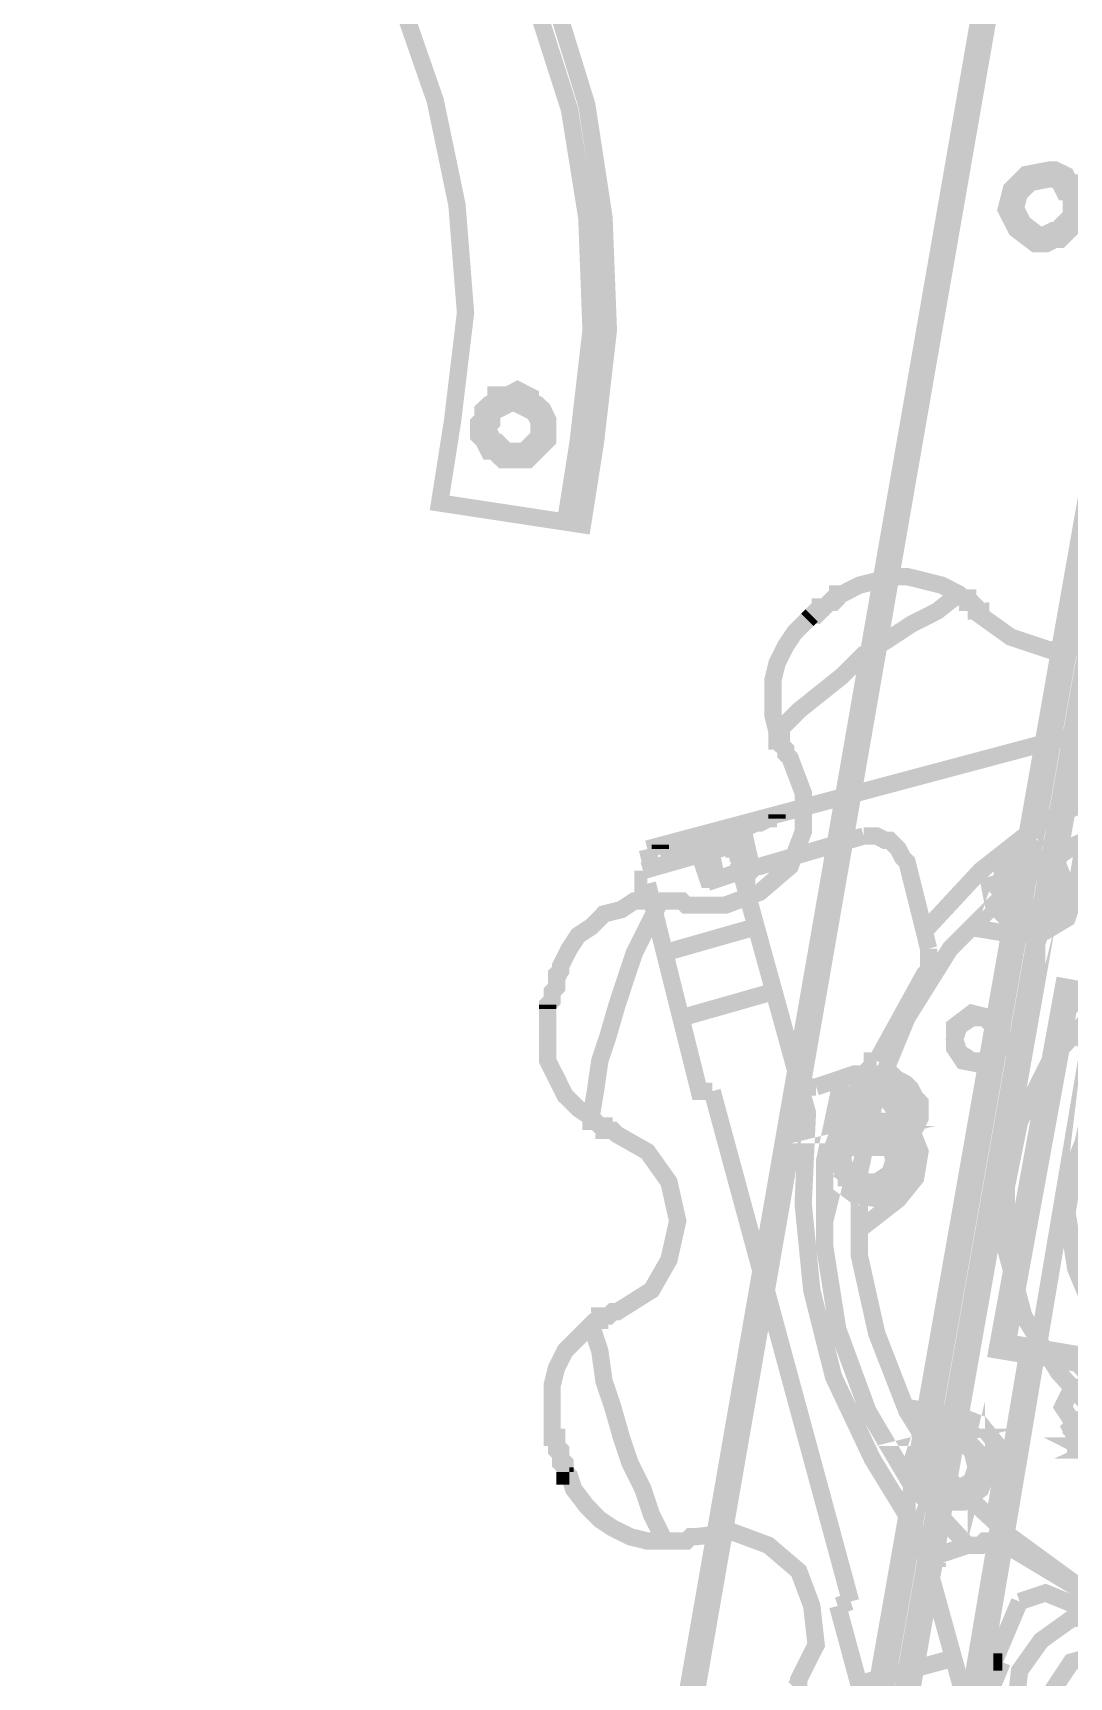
# Model space of a CAD drawing. Extents: x 0.1 to 11.6, y 0.3 to 16.2.
# Drawn here: x 9.575 to 9.974, y 6.711 to 7.345 of the extents above; entities that cross this region are included whole.
import ezdxf

# ---------------------------------------------------------------- set-up
doc = ezdxf.new("R2010")
doc.units = 0
doc.header["$MEASUREMENT"] = 0

msp = doc.modelspace()

# ---------------------------------------------------------------- linework, layer by layer
at = {"color": 0}
for points, const_width in [([(9.57835, 7.49164), (9.60667, 7.47499), (9.63997, 7.45167), (9.66997, 7.42503), (9.69667, 7.39165), (9.71669, 7.35667), (9.72999, 7.31836), (9.73833, 7.27832), (9.74164, 7.23665), (9.73665, 7.19499), (9.73167, 7.16336), (9.78668, 7.155), (9.79167, 7.18668), (9.79665, 7.22999), (9.79497, 7.27333), (9.78836, 7.31668), (9.77501, 7.36003), (9.75667, 7.39833), (9.73167, 7.43668), (9.70335, 7.47), (9.66997, 7.49832), (9.63499, 7.52333), (9.60667, 7.53999), (9.60167, 7.54167)], 0.00667), ([(9.59831, 7.53668), (9.60335, 7.53331), (9.60835, 7.53), (9.63167, 7.51833), (9.66667, 7.49333), (9.69835, 7.465), (9.72667, 7.43164), (9.75, 7.39665), (9.76833, 7.35667), (9.78168, 7.315), (9.78836, 7.27333), (9.78999, 7.22999), (9.785, 7.18668), (9.78, 7.155)], 0.00667), ([(9.94667, 7.38167), (9.80501, 6.56836), (9.81999, 6.54665), (9.87169, 6.53668)], 0.01), ([(10.0183, 7.36833), (9.87169, 6.53668), (9.88167, 6.535), (10.0283, 7.36664)], 0.01), ([(9.96332, 7.26497), (9.965, 7.26497), (9.96669, 7.26497), (9.97, 7.26665), (9.97168, 7.26665), (9.97331, 7.27001), (9.97499, 7.27165), (9.97667, 7.27832), (9.97331, 7.285), (9.96669, 7.28999)], 0.00667), ([(10.28, 7.15668), (10.28, 7.155), (9.81168, 7.03)], 0.00667), ([(9.97999, 7.10835), (9.96669, 7.10667), (9.95167, 7.11165), (9.94, 7.12001), (9.94, 7.12169), (9.93832, 7.12169), (9.93832, 7.12332), (9.93668, 7.125), (9.935, 7.125), (9.935, 7.12668), (9.93332, 7.12668), (9.93164, 7.12831), (9.92503, 7.13167), (9.91835, 7.13336), (9.91168, 7.13499), (9.90668, 7.13499), (9.90001, 7.13336), (9.89333, 7.13167), (9.88667, 7.12831), (9.88499, 7.12831), (9.88336, 7.12668), (9.88167, 7.125), (9.87999, 7.12332), (9.87831, 7.12169), (9.87668, 7.12169), (9.875, 7.12001), (9.87332, 7.11833), (9.86833, 7.11333), (9.86501, 7.10835), (9.86165, 7.10167), (9.86003, 7.095), (9.86003, 7.08832), (9.86003, 7.08165), (9.86165, 7.07497), (9.86165, 7.07335), (9.86165, 7.07167), (9.86333, 7.07167), (9.86333, 7.06999), (9.86501, 7.06836), (9.86501, 7.06668), (9.86664, 7.065), (9.87169, 7.05165), (9.87169, 7.03668), (9.86664, 7.02333), (9.85499, 7.01335), (9.84169, 7.00836), (9.82667, 7.00836), (9.82497, 7.00999), (9.82335, 7.00999), (9.82167, 7.00999), (9.81999, 7.00999), (9.81836, 7.00999), (9.81668, 7.00999), (9.80664, 7.00999), (9.80165, 7.00667), (9.79497, 7.00499), (9.78999, 7), (9.785, 6.99669), (9.78168, 6.99164), (9.77832, 6.98503), (9.77832, 6.98335), (9.77669, 6.97999), (9.77669, 6.97835), (9.77669, 6.97667), (9.77501, 6.97499), (9.77501, 6.97168), (9.77333, 6.97), (9.77333, 6.96832), (9.77333, 6.96164), (9.77333, 6.95503), (9.77333, 6.94835), (9.77669, 6.94168), (9.78, 6.935), (9.785, 6.93001), (9.78999, 6.92665), (9.78999, 6.92503), (9.79167, 6.92503), (9.79335, 6.92333), (9.79497, 6.92333), (9.79497, 6.92165), (9.79665, 6.92165), (9.79833, 6.92165), (9.80003, 6.91997), (9.81168, 6.91336), (9.81999, 6.90169), (9.82335, 6.88667), (9.81999, 6.87169), (9.81332, 6.86003), (9.80003, 6.85167), (9.79833, 6.85167), (9.79665, 6.84999), (9.79497, 6.84999), (9.79335, 6.84999), (9.79335, 6.84831), (9.79167, 6.84831), (9.78999, 6.84668), (9.785, 6.84169), (9.78, 6.83664), (9.77669, 6.83003), (9.77501, 6.82335), (9.77501, 6.81836), (9.77501, 6.81168), (9.77501, 6.80501), (9.77669, 6.80165), (9.77669, 6.80003), (9.77669, 6.79833), (9.77832, 6.79665), (9.77832, 6.79335), (9.78, 6.79167), (9.78, 6.78999), (9.78168, 6.78836), (9.78331, 6.78331), (9.78836, 6.77669), (9.79335, 6.77165), (9.79833, 6.76833), (9.80501, 6.76497), (9.81168, 6.76335), (9.81836, 6.76335), (9.81999, 6.76335), (9.82167, 6.76335), (9.82335, 6.76335), (9.82497, 6.76335), (9.82667, 6.76335), (9.82835, 6.76497), (9.83003, 6.76497), (9.845, 6.76665), (9.85835, 6.76167), (9.87001, 6.75168), (9.875, 6.73833), (9.87668, 6.72331), (9.87001, 6.71001), (9.87001, 6.70833), (9.86833, 6.70665)], 0.00667), ([(9.93164, 7.12831), (9.92333, 7.12169), (9.91336, 7.11664), (9.90332, 7.11003), (9.89501, 7.10499), (9.88667, 7.09668), (9.87831, 7.09), (9.87001, 7.08333), (9.86165, 7.07497)], 0.00667), ([(9.88667, 7.12831), (9.88499, 7.12831), (9.88499, 7.12668), (9.88336, 7.125), (9.88167, 7.125), (9.87999, 7.12332), (9.87831, 7.12332), (9.87831, 7.12169), (9.87668, 7.12001), (9.875, 7.12001)], 0.00667), ([(9.87332, 7.11833), (9.875, 7.12001)], 0.00667), ([(9.99164, 7.05333), (9.96332, 7.03999), (9.94, 7.02165), (9.91835, 6.99832), (9.91997, 6.99164)], 0.00667), ([(9.86165, 7.04167), (9.86165, 7.04335)], 0.00667), ([(10.0067, 7.04497), (9.97667, 7.03168), (9.95167, 7.01497), (9.92833, 6.99164), (9.91168, 6.965), (9.90001, 6.93668), (9.89333, 6.905), (9.89333, 6.87332), (9.90001, 6.84332), (9.91168, 6.81332), (9.92833, 6.78668), (9.95167, 6.76497), (9.97667, 6.74669), (10.0067, 6.73503)], 0.00667), ([(9.81668, 7.03), (9.81836, 7.03), (9.82167, 7.03168), (9.82335, 7.03168), (9.82497, 7.03168), (9.82835, 7.03331), (9.83165, 7.03331), (9.83501, 7.035), (9.84, 7.03668)], 0.00667), ([(9.84, 7.03668), (9.84332, 7.03668), (9.84668, 7.03836), (9.84999, 7.03836), (9.85335, 7.03999), (9.85499, 7.03999), (9.85835, 7.04167), (9.86003, 7.04167), (9.86165, 7.04167)], 0.00667), ([(9.85167, 7.02333), (9.84831, 7.02165), (9.84332, 7.03668)], 0.00667), ([(9.85167, 7.02333), (9.84831, 7.03836)], 0.00667), ([(9.81, 7.02165), (9.845, 7.03168)], 0.00667), ([(9.81168, 7.03), (9.81332, 7.02333)], 0.00667), ([(9.81668, 7.03168), (9.81668, 7.03)], 0.00667), ([(9.83003, 7.03331), (9.83501, 7.01833), (9.83832, 7.01833)], 0.00667), ([(9.84831, 7.02165), (9.83832, 7.01833), (9.83501, 7.035)], 0.00667), ([(9.84668, 7.02501), (9.84668, 7.02669), (9.84668, 7.02832), (9.84668, 7.03), (9.845, 7.03), (9.845, 7.03168)], 0.00667), ([(9.84999, 7.01497), (9.84999, 7.01665), (9.84999, 7.01833), (9.84999, 7.02001), (9.85167, 7.02165), (9.85335, 7.02333), (9.85499, 7.02333), (9.89501, 7.035)], 0.00667), ([(9.91835, 6.99832), (9.91168, 7.02501), (9.91, 7.02669), (9.90831, 7.03), (9.90668, 7.03168), (9.905, 7.03331), (9.90332, 7.03331), (9.90001, 7.035), (9.89833, 7.035), (9.89501, 7.035)], 0.00667), ([(9.97999, 7.03331), (9.97667, 7.01335), (9.97331, 7.00331), (9.965, 6.99832), (9.95503, 6.99669), (9.935, 7)], 0.00667), ([(9.94997, 7.02501), (9.95503, 7.02669), (9.95335, 7.02501), (9.95167, 7.02501), (9.94997, 7.02333), (9.94997, 7.02165), (9.94835, 7.02165), (9.94835, 7.02001), (9.94835, 7.01833)], 0.00667), ([(9.96164, 7.02832), (9.965, 7.02333), (9.965, 7.02501), (9.96332, 7.02501), (9.96164, 7.02501), (9.96001, 7.02669), (9.95833, 7.02669), (9.95665, 7.02669), (9.95503, 7.02669)], 0.00667), ([(9.97, 7.01833), (9.96832, 7.01335), (9.96832, 7.01497), (9.96832, 7.01665), (9.96832, 7.01833), (9.96832, 7.02001), (9.96669, 7.02165), (9.965, 7.02333)], 0.00667), ([(9.94336, 6.66835), (9.91667, 6.76497), (9.89833, 6.79497), (9.88336, 6.82667), (9.875, 6.86003), (9.87169, 6.89333), (9.87332, 6.92833), (9.84668, 7.02501)], 0.00667), ([(9.94667, 7.01335), (9.94835, 7.01833), (9.94667, 7.01665), (9.94667, 7.01497), (9.94835, 7.01335), (9.94835, 7.01167), (9.94835, 7.00999), (9.94997, 7.00999), (9.94997, 7.00836)], 0.00667), ([(9.94997, 7.02501), (9.94835, 7.01833)], 0.00667), ([(9.96164, 7.02832), (9.95503, 7.02669)], 0.00667), ([(9.81168, 7.01665), (9.81, 7.01665), (9.81, 7.01833), (9.81, 7.02001), (9.81, 7.02165)], 0.00667), ([(9.97, 7.01833), (9.965, 7.02333)], 0.00667), ([(9.81168, 7.01665), (9.83165, 6.93668), (9.83664, 6.93668)], 0.00667), ([(9.94667, 7.01335), (9.94997, 7.00836)], 0.00667), ([(9.81668, 7.00999), (9.81168, 7), (9.80669, 6.99001), (9.80333, 6.97999), (9.80003, 6.97), (9.79665, 6.95833), (9.79335, 6.94835), (9.79167, 6.93668), (9.78999, 6.92665)], 0.00667), ([(9.95503, 7.00331), (9.94997, 7.00836), (9.95167, 7.00667), (9.95335, 7.00667), (9.95503, 7.00499), (9.95665, 7.00499), (9.95833, 7.00499), (9.96001, 7.00499)], 0.00667), ([(9.96001, 7.00499), (9.95503, 7.00331)], 0.00667), ([(9.85335, 7), (9.81836, 6.99001)], 0.00667), ([(9.91997, 6.99164), (9.91997, 6.99001), (9.91997, 6.98833), (9.91997, 6.98665), (9.91997, 6.98503), (9.91997, 6.98335), (9.91835, 6.98167), (9.90001, 6.94835)], 0.00667), ([(9.77832, 6.98503), (9.77832, 6.98335), (9.77669, 6.98167), (9.77669, 6.97999), (9.77669, 6.97835), (9.77669, 6.97667), (9.77501, 6.97499), (9.77501, 6.97331), (9.77501, 6.97168), (9.77333, 6.97)], 0.00667), ([(9.82497, 6.965), (9.86003, 6.97499)], 0.00667), ([(9.99164, 6.97168), (9.97331, 6.97499), (9.94835, 6.83832), (9.97835, 6.83333), (9.99333, 6.81668)], 0.01), ([(9.77333, 6.96832), (9.77333, 6.97)], 0.00667), ([(9.98335, 6.96669), (9.96669, 6.94835), (9.95503, 6.92503), (9.94997, 6.90001), (9.94997, 6.875), (9.95665, 6.84999), (9.97, 6.82835), (9.98665, 6.81)], 0.00667), ([(9.90001, 6.94835), (9.89833, 6.94835), (9.89833, 6.94667), (9.89665, 6.94499), (9.89501, 6.94336), (9.89333, 6.94336), (9.89165, 6.94336), (9.88667, 6.94168), (9.87999, 6.91), (9.87999, 6.87668), (9.88499, 6.845), (9.89665, 6.81332), (9.91336, 6.785), (9.935, 6.76167)], 0.00667), ([(9.86833, 6.94336), (9.87001, 6.94168), (9.87169, 6.94), (9.87332, 6.93832), (9.875, 6.93832), (9.87668, 6.93832)], 0.00667), ([(9.88667, 6.94168), (9.87668, 6.93832)], 0.00667), ([(9.88997, 6.74001), (9.83664, 6.93668)], 0.00667), ([(9.88499, 6.90668), (9.88667, 6.91336), (9.88667, 6.91168), (9.88667, 6.91), (9.88667, 6.90831), (9.88667, 6.90668), (9.88835, 6.905), (9.88835, 6.90332), (9.88997, 6.90332)], 0.00667), ([(9.90001, 6.93832), (9.91336, 6.92165), (9.91667, 6.91336), (9.91499, 6.90332), (9.90831, 6.89501), (9.89333, 6.88336)], 0.00667), ([(9.90169, 6.91499), (9.90332, 6.91499), (9.905, 6.91499), (9.90831, 6.91667), (9.91, 6.91835), (9.91168, 6.91997), (9.91336, 6.92165), (9.91499, 6.92833), (9.91168, 6.93668), (9.905, 6.94)], 0.00667), ([(9.98503, 6.93001), (9.97667, 6.91), (9.97331, 6.88997), (9.97667, 6.86833), (9.98503, 6.84831)], 0.00667), ([(9.88835, 6.91835), (9.89501, 6.91997), (9.89333, 6.91997), (9.89165, 6.91997), (9.88997, 6.91835), (9.88835, 6.91667), (9.88835, 6.91499), (9.88667, 6.91499), (9.88667, 6.91336)], 0.00667), ([(9.88835, 6.91835), (9.88667, 6.91336)], 0.00667), ([(9.90001, 6.92165), (9.905, 6.91835), (9.90332, 6.91835), (9.90169, 6.91997), (9.90001, 6.91997), (9.89833, 6.92165), (9.89665, 6.92165), (9.89501, 6.92165), (9.89501, 6.91997)], 0.00667), ([(9.90001, 6.92165), (9.89501, 6.91997)], 0.00667), ([(9.90831, 6.91336), (9.90668, 6.90831), (9.90831, 6.90831), (9.90831, 6.91), (9.90831, 6.91168), (9.90668, 6.91336), (9.90668, 6.91499), (9.905, 6.91667), (9.905, 6.91835)], 0.00667), ([(9.90831, 6.91336), (9.905, 6.91835)], 0.00667), ([(9.89333, 6.89833), (9.88997, 6.90332), (9.88997, 6.90169), (9.89165, 6.90169), (9.89333, 6.90001), (9.89501, 6.90001), (9.89665, 6.90001), (9.89833, 6.90001), (9.90001, 6.90001)], 0.00667), ([(9.88499, 6.90668), (9.88997, 6.90332)], 0.00667), ([(9.89333, 6.89833), (9.90001, 6.90001), (9.90169, 6.90001), (9.90169, 6.90169), (9.90332, 6.90169), (9.905, 6.90332), (9.90668, 6.905), (9.90668, 6.90668), (9.90668, 6.90831)], 0.00667), ([(9.90001, 6.90001), (9.905, 6.90169), (9.90668, 6.90831)], 0.00667), ([(9.78999, 6.84668), (9.79335, 6.83664), (9.79497, 6.82497), (9.79833, 6.815), (9.80165, 6.80333), (9.80501, 6.79335), (9.81, 6.78331), (9.81332, 6.77333), (9.81836, 6.76335)], 0.00667), ([(9.90001, 6.64165), (9.92665, 6.63835), (9.96001, 6.83664)], 0.01), ([(9.91, 6.815), (9.93164, 6.81168), (9.94, 6.80832), (9.94667, 6.80003), (9.94835, 6.78999), (9.94499, 6.77001)], 0.00667), ([(9.98503, 6.81668), (9.98335, 6.81836), (9.98503, 6.81836), (9.97835, 6.81), (9.97835, 6.80832), (9.97667, 6.80664), (9.97835, 6.80333), (9.97835, 6.80165), (9.97835, 6.80003), (9.97999, 6.80003)], 0.01), ([(9.91667, 6.78999), (9.91835, 6.79497), (9.91835, 6.79335), (9.91835, 6.79167), (9.91835, 6.78999), (9.91835, 6.78836), (9.91997, 6.78836), (9.91997, 6.78668), (9.92165, 6.785)], 0.00667), ([(9.94, 6.79665), (9.93832, 6.78999), (9.93832, 6.79167), (9.93832, 6.79335), (9.93832, 6.79497), (9.93832, 6.79665), (9.93832, 6.79833), (9.93668, 6.80003)], 0.00667), ([(9.77501, 6.80501), (9.77501, 6.80333), (9.77669, 6.80333), (9.77669, 6.80165), (9.77669, 6.80003), (9.77832, 6.79833), (9.77832, 6.79665), (9.77832, 6.79497), (9.78, 6.79335), (9.78, 6.79167), (9.78, 6.78999)], 0.00667), ([(9.91997, 6.80165), (9.92665, 6.80333), (9.92503, 6.80333), (9.92333, 6.80165), (9.92165, 6.80165), (9.92165, 6.80003), (9.91997, 6.80003), (9.91997, 6.79833), (9.91835, 6.79665), (9.91835, 6.79497)], 0.00667), ([(9.93164, 6.80501), (9.93668, 6.80003), (9.935, 6.80165), (9.93332, 6.80165), (9.93332, 6.80333), (9.93164, 6.80333), (9.93001, 6.80333), (9.92833, 6.80333), (9.92665, 6.80333), (9.92503, 6.80333)], 0.00667), ([(9.93164, 6.80501), (9.92665, 6.80333)], 0.00667), ([(9.99333, 6.80165), (9.99001, 6.80003), (9.99164, 6.80003), (9.99333, 6.80003), (9.99333, 6.80165), (9.99501, 6.80165), (9.99669, 6.80165)], 0.01), ([(9.91997, 6.80165), (9.91835, 6.79497)], 0.00667), ([(9.94, 6.79665), (9.93668, 6.80003)], 0.00667), ([(9.98503, 6.80003), (9.98335, 6.80003), (9.98503, 6.79833)], 0.01), ([(9.78168, 6.78836), (9.78, 6.78836), (9.78, 6.78999)], 0.00667), ([(9.91667, 6.78999), (9.92165, 6.785)], 0.00667), ([(9.92503, 6.78168), (9.93164, 6.78331), (9.93332, 6.78331), (9.935, 6.785), (9.93668, 6.785), (9.93668, 6.78668), (9.93832, 6.78836), (9.93832, 6.78999)], 0.00667), ([(9.93164, 6.78331), (9.93668, 6.785), (9.93832, 6.78999)], 0.00667), ([(9.92503, 6.78168), (9.92165, 6.785), (9.92333, 6.78331), (9.92503, 6.78331), (9.92665, 6.78331), (9.92833, 6.78168), (9.93001, 6.78331), (9.93164, 6.78331)], 0.00667), ([(9.91997, 6.75), (9.91997, 6.75168), (9.91997, 6.75331), (9.91997, 6.75499), (9.92165, 6.75499), (9.92165, 6.75667), (9.92333, 6.75667), (9.92333, 6.75836), (9.92503, 6.75836), (9.935, 6.76167), (9.94, 6.76167), (9.94168, 6.76335), (9.94336, 6.76335), (9.94499, 6.76335), (9.94667, 6.76335), (9.94667, 6.76167), (9.94835, 6.76167), (9.94997, 6.76167), (9.98335, 6.74164)], 0.00667), ([(9.88499, 6.73833), (9.88997, 6.74001)], 0.00667), ([(9.95503, 6.74001), (9.92333, 6.66499)], 0.00667), ([(10.19, 6.65169), (9.965, 6.74333), (9.95503, 6.74001)], 0.00667), ([(9.90668, 6.65831), (9.88499, 6.73833)], 0.00667), ([(9.93001, 6.71832), (9.89333, 6.70833)], 0.00667), ([(9.94835, 6.71669), (9.92503, 6.66)], 0.00667), ([(9.94499, 6.71669), (9.94835, 6.71669)], 0.00667)]:
    msp.add_lwpolyline(points, dxfattribs=dict(at, const_width=const_width))
for points, const_width in [([(9.96669, 7.28999), (9.96832, 7.28999), (9.97168, 7.28836), (9.97331, 7.285), (9.97499, 7.285), (9.97667, 7.28168), (9.97667, 7.27832), (9.97667, 7.27501), (9.97667, 7.27333), (9.97499, 7.27165), (9.97168, 7.26833), (9.97, 7.26665), (9.96832, 7.26665), (9.965, 7.26497), (9.96164, 7.26497), (9.95503, 7.27001), (9.95167, 7.27669), (9.95335, 7.28331), (9.95833, 7.28836), (9.96669, 7.28999)], 0.01), ([(9.77001, 7.18668), (9.77165, 7.18832), (9.77165, 7.19168), (9.77165, 7.19499), (9.77001, 7.19835), (9.76833, 7.19997), (9.76497, 7.20167), (9.76497, 7.20335), (9.76167, 7.20503), (9.75836, 7.20335), (9.75499, 7.20335), (9.75499, 7.20167), (9.75168, 7.19997), (9.75, 7.19835), (9.75, 7.19499), (9.74832, 7.19336), (9.74832, 7.19), (9.75, 7.18832), (9.75168, 7.185), (9.75331, 7.185), (9.75499, 7.18332), (9.75667, 7.18164), (9.75999, 7.18164), (9.76167, 7.18164), (9.76497, 7.18164), (9.76665, 7.18332), (9.76833, 7.185), (9.77001, 7.18668)], 0.01), ([(9.96001, 7.00499), (9.96164, 7.00667), (9.96332, 7.00667), (9.965, 7.00667), (9.965, 7.00836), (9.96669, 7.00999), (9.96832, 7.01167), (9.96832, 7.01335), (9.96669, 7.00667), (9.96001, 7.00499)], 0.00667), ([(9.96164, 7.00168), (9.97, 7.00667), (9.97331, 7.01497), (9.97, 7.02333), (9.96332, 7.03), (9.95335, 7.03), (9.94667, 7.02501), (9.94336, 7.01665), (9.94499, 7.00836), (9.95167, 7.00168), (9.96164, 7.00168)], 0.00667), ([(9.95503, 7.02501), (9.94997, 7.02165), (9.94835, 7.01665), (9.94997, 7.00999), (9.95503, 7.00667), (9.96001, 7.00667), (9.965, 7.00999), (9.96832, 7.01497), (9.96669, 7.02165), (9.96164, 7.02501), (9.95503, 7.02501)], 0.00667), ([(9.98503, 6.97331), (9.96164, 6.83501), (9.98503, 6.97331)], 0.00667), ([(9.94168, 6.94667), (9.94667, 6.95167), (9.94835, 6.95833), (9.94336, 6.965), (9.93668, 6.96669), (9.93001, 6.96164), (9.93001, 6.95335), (9.93332, 6.94835), (9.94168, 6.94667)], 0.00667), ([(9.97999, 6.95665), (9.98665, 6.95833), (9.98833, 6.965), (9.98665, 6.97), (9.97999, 6.97168), (9.97499, 6.97), (9.97168, 6.965), (9.97499, 6.95833), (9.97999, 6.95665)], 0.00667), ([(9.93668, 6.965), (9.93164, 6.96164), (9.93001, 6.95665), (9.93164, 6.95167), (9.93668, 6.94835), (9.94168, 6.94835), (9.94499, 6.95167), (9.94667, 6.95665), (9.94499, 6.96164), (9.94168, 6.965), (9.93668, 6.965)], 0.00667), ([(9.905, 6.94168), (9.90668, 6.94), (9.91, 6.93832), (9.91168, 6.93668), (9.91336, 6.93332), (9.91499, 6.93164), (9.91499, 6.93001), (9.91499, 6.92665), (9.91336, 6.92333), (9.91168, 6.92165), (9.91, 6.91997), (9.90831, 6.91835), (9.90668, 6.91667), (9.90332, 6.91667), (9.90001, 6.91667), (9.89665, 6.91667), (9.89665, 6.91835), (9.89333, 6.92165), (9.89165, 6.92165), (9.88997, 6.92503), (9.88997, 6.92833), (9.88997, 6.93164), (9.89165, 6.93164), (9.89333, 6.935), (9.89501, 6.93832), (9.89665, 6.94), (9.89833, 6.94), (9.90169, 6.94168), (9.905, 6.94168)], 0.01), ([(9.89333, 6.92503), (9.88499, 6.91997), (9.88167, 6.91168), (9.88499, 6.90169), (9.89165, 6.89665), (9.90169, 6.89501), (9.90831, 6.90169), (9.91168, 6.91), (9.91, 6.91835), (9.90332, 6.92503), (9.89333, 6.92503)], 0.00667), ([(9.90001, 6.90169), (9.905, 6.905), (9.90668, 6.91), (9.905, 6.91667), (9.90001, 6.91997), (9.89501, 6.91997), (9.89003, 6.91667), (9.88667, 6.91168), (9.88835, 6.905), (9.89333, 6.90169), (9.90001, 6.90169)], 0.00667), ([(9.97999, 6.80664), (9.98665, 6.81), (9.98833, 6.815), (9.98665, 6.82167), (9.97999, 6.82335), (9.97499, 6.82167), (9.97168, 6.815), (9.97499, 6.81), (9.97999, 6.80664)], 0.00667), ([(9.93332, 6.77832), (9.94, 6.78331), (9.94336, 6.79167), (9.94168, 6.80165), (9.93332, 6.80664), (9.92503, 6.80832), (9.91667, 6.80333), (9.91336, 6.79335), (9.91499, 6.785), (9.92333, 6.77832), (9.93332, 6.77832)], 0.00667), ([(9.99501, 6.80003), (9.99333, 6.80003), (9.99164, 6.80003), (9.99001, 6.80003), (9.98833, 6.79833), (9.98833, 6.79665), (9.98503, 6.79833), (9.98665, 6.79833), (9.98833, 6.79833), (9.98833, 6.80003), (9.99001, 6.80003), (9.98833, 6.80003), (9.98665, 6.80003), (9.98833, 6.80165), (9.99164, 6.80333), (9.99333, 6.80165), (9.99501, 6.80165), (9.99669, 6.80333), (9.99669, 6.80165), (9.99501, 6.80003)], 0.01), ([(9.92665, 6.80333), (9.92165, 6.80003), (9.91835, 6.79335), (9.91997, 6.78836), (9.92503, 6.78331), (9.93164, 6.78331), (9.93668, 6.78668), (9.93832, 6.79167), (9.93668, 6.79833), (9.93164, 6.80165), (9.92665, 6.80333)], 0.00667), ([(9.98833, 6.66168), (10.0033, 6.66499), (10.015, 6.67333), (10.0233, 6.685), (10.025, 6.69835), (10.0233, 6.71332), (10.015, 6.72499), (10.0033, 6.73335), (9.98833, 6.73503), (9.97499, 6.73335), (9.96332, 6.72499), (9.95503, 6.71332), (9.95335, 6.69835), (9.95503, 6.685), (9.96332, 6.67333), (9.97499, 6.66499), (9.98833, 6.66168)], 0.00667), ([(10.1317, 6.61664), (9.97999, 6.67833), (9.97168, 6.685), (9.96669, 6.69667), (9.96832, 6.70665), (9.97499, 6.71669), (9.98665, 6.72), (9.99832, 6.71832), (10.1483, 6.65668), (10.1583, 6.65001), (10.1617, 6.63835), (10.16, 6.62831), (10.1533, 6.61833), (10.1433, 6.61501), (10.1317, 6.61664)], 0.00667)]:
    msp.add_lwpolyline(points, close=True, dxfattribs=dict(at, const_width=const_width))

doc.saveas('drawing.dxf')
